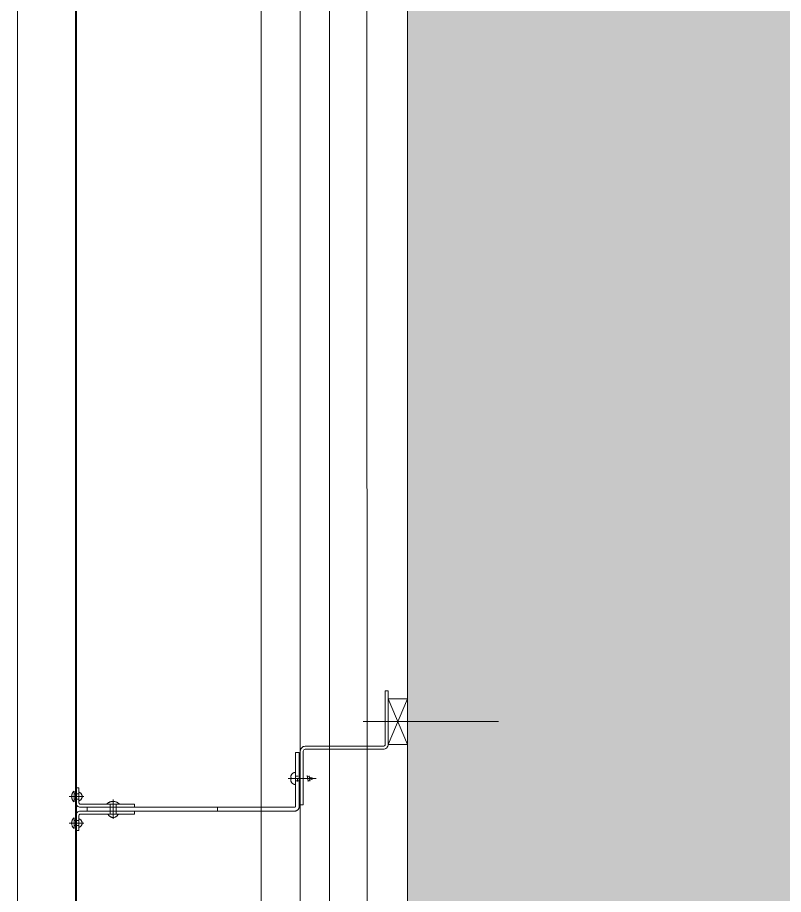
# Model space of a CAD drawing. Extents: x -1701 to 23780, y -363 to 7742.
# Drawn here: x 1122.5 to 1201, y 2691.3 to 2781.2 of the extents above; entities that cross this region are included whole.
import ezdxf

# ---------------------------------------------------------------- set-up
doc = ezdxf.new("R2010")
doc.units = 0
doc.header["$LTSCALE"] = 25
doc.header["$MEASUREMENT"] = 0
doc.layers.get('0').update_dxf_attribs({"color": 9, "lineweight": 9})
for name, color, linetype, lineweight in [('Audi$0$00', 8, 'Continuous', 9), ('Audi$0$01', 8, 'Continuous', 9), ('Audi$0$06D', 8, 'Continuous', 9), ('Audi$0$09W', 8, 'Continuous', 9), ('Audi$0$10', 8, 'Continuous', 9), ('Audi$0$33', 8, 'Audi$0$BATTING', 9)]:
    doc.layers.add(name, color=color, linetype=linetype, lineweight=lineweight)
doc.linetypes.add('Audi$0$BATTING', pattern='A,0.0001,-0.1,[134,ltypeshp.shx,S=0.1,R=0,X=-0.1,Y=0],-0.2,[134,ltypeshp.shx,S=0.1,R=180,X=0.1,Y=0],-0.1', length=0.4001)

# ---------------------------------------------------------------- blocks, each defined once
blk = doc.blocks.new('Audi$0$p- alum kaplama profil')
at = {"lineweight": 13}
blk.add_lwpolyline([(7.116, 12.591), (7.116, 26.491)], dxfattribs=at)
at = {"lineweight": 5}
blk.add_lwpolyline([(9.441, 15.16), (4.791, 15.16), (4.791, 17.159), (9.441, 17.159)], close=True, dxfattribs=at)
for points in [[(4.791, 15.16), (9.441, 17.159)], [(9.441, 15.16), (4.791, 17.159)]]:
    blk.add_lwpolyline(points, dxfattribs=at)
at = {"lineweight": 18}
blk.add_lwpolyline([(4.091, 6.157), (-1.409, 6.157), (-1.409, 6.457), (4.091, 6.457, 0.414214), (4.291, 6.657), (4.291, 14.66, -0.414214), (4.791, 15.16), (10.291, 15.16), (10.291, 14.86), (4.791, 14.86, 0.414214), (4.591, 14.66), (4.591, 6.657, -0.414214)], format="xyb", close=True, dxfattribs=at)
blk.add_lwpolyline([(-2.059, 5.556), (-2.059, -2.342), (-2.059, -15.692), (-1.659, -15.692), (-1.659, -2.342), (-1.659, 5.556), (-1.659, 5.561), (-1.658, 5.566), (-1.658, 5.571), (-1.657, 5.576), (-1.656, 5.581), (-1.654, 5.585), (-1.653, 5.59), (-1.651, 5.595), (-1.649, 5.599), (-1.647, 5.604), (-1.644, 5.608), (-1.642, 5.612), (-1.639, 5.616), (-1.636, 5.62), (-1.633, 5.624), (-1.629, 5.627), (-1.626, 5.63), (-1.622, 5.634), (-1.618, 5.637), (-1.614, 5.64), (-1.61, 5.642), (-1.606, 5.645), (-1.601, 5.647), (-1.597, 5.649), (-1.592, 5.651), (-1.588, 5.652), (-1.583, 5.653), (-1.578, 5.654), (-1.573, 5.655), (-1.569, 5.656), (-1.564, 5.656), (-1.559, 5.656), (3.941, 5.656), (3.941, 6.056), (-1.559, 6.056), (-1.583, 6.056), (-1.608, 6.054), (-1.632, 6.051), (-1.656, 6.047), (-1.68, 6.041), (-1.704, 6.035), (-1.727, 6.027), (-1.75, 6.018), (-1.772, 6.008), (-1.794, 5.997), (-1.816, 5.985), (-1.836, 5.972), (-1.857, 5.958), (-1.876, 5.943), (-1.894, 5.927), (-1.912, 5.91), (-1.929, 5.892), (-1.945, 5.874), (-1.96, 5.854), (-1.974, 5.834), (-1.988, 5.813), (-2, 5.792), (-2.011, 5.77), (-2.021, 5.748), (-2.029, 5.725), (-2.037, 5.702), (-2.044, 5.678), (-2.049, 5.654), (-2.053, 5.63), (-2.056, 5.605), (-2.058, 5.581)], close=True)
blk.add_lwpolyline([(-1.659, -2.342), (-2.059, -2.342)])
for points in [[(-2.359, -10.842), (-2.359, -16.392), (-2.359, -16.392, -0.414214), (-2.509, -16.542), (-2.509, -16.542), (-4.059, -16.542), (-4.059, -16.842), (-2.509, -16.842), (-2.509, -16.842, 0.414214), (-2.059, -16.392), (-2.059, -10.842)], [(-1.359, -10.842), (-1.659, -10.842), (-1.659, -16.392, 0.414214), (-1.209, -16.842), (-1.209, -16.842), (0.341, -16.842), (0.341, -16.542), (-1.209, -16.542), (-1.209, -16.542, -0.414214), (-1.359, -16.392), (-1.359, -16.392)]]:
    blk.add_lwpolyline(points, format="xyb", close=True)
for points in [[(1.051, 6.913, -10), (1.291, 7.556, -10)], [(1.291, 4.927, -10), (1.291, 7.795, -10)], [(1.531, 6.823, -10), (1.291, 7.556, -10)], [(1.606, 6.866, -10), (0.976, 6.956, -10)], [(1.563, 7.053, -10), (1.02, 7.13, -10)], [(0.671, 5.656, -10), (1.911, 5.656, -10)], [(0.671, 5.656, -10), (0.672, 5.637, -10), (0.673, 5.617, -10), (0.675, 5.597, -10), (0.678, 5.578, -10), (0.682, 5.558, -10), (0.686, 5.539, -10), (0.691, 5.52, -10), (0.697, 5.501, -10), (0.704, 5.483, -10), (0.712, 5.464, -10), (0.72, 5.447, -10), (0.73, 5.429, -10), (0.739, 5.412, -10), (0.75, 5.395, -10), (0.761, 5.379, -10), (0.773, 5.363, -10), (0.786, 5.348, -10), (0.799, 5.333, -10), (0.813, 5.319, -10), (0.827, 5.306, -10), (0.842, 5.293, -10), (0.857, 5.28, -10), (0.873, 5.269, -10), (0.89, 5.258, -10), (0.907, 5.247, -10), (0.924, 5.238, -10), (0.942, 5.229, -10), (0.96, 5.221, -10), (0.978, 5.214, -10), (0.997, 5.207, -10), (1.016, 5.201, -10), (1.035, 5.196, -10)], [(0.961, 5.656, -10), (0.966, 5.657, -10), (0.97, 5.657, -10), (0.974, 5.657, -10), (0.979, 5.658, -10), (0.983, 5.659, -10), (0.987, 5.66, -10), (0.992, 5.662, -10), (0.996, 5.663, -10), (1, 5.665, -10), (1.004, 5.667, -10), (1.008, 5.669, -10), (1.011, 5.672, -10), (1.015, 5.674, -10), (1.018, 5.677, -10), (1.022, 5.68, -10), (1.025, 5.683, -10), (1.028, 5.686, -10), (1.031, 5.689, -10), (1.034, 5.693, -10), (1.036, 5.696, -10), (1.038, 5.7, -10), (1.041, 5.704, -10), (1.043, 5.708, -10), (1.044, 5.712, -10), (1.046, 5.716, -10), (1.047, 5.72, -10), (1.049, 5.725, -10), (1.05, 5.729, -10), (1.05, 5.733, -10), (1.051, 5.738, -10), (1.051, 5.742, -10), (1.051, 5.746, -10)], [(1.335, 5.855, -10), (0.976, 5.876, -10)], [(1.051, 5.833, -10), (1.051, 6.013, -10)], [(1.051, 5.746, -10), (1.051, 5.833, -10)], [(1.291, 6.157, -10), (1.291, 6.257, -10)], [(1.531, 5.746, -10), (1.531, 5.923, -10)], [(1.531, 5.746, -10), (1.531, 5.742, -10), (1.532, 5.738, -10), (1.532, 5.733, -10), (1.533, 5.729, -10), (1.534, 5.725, -10), (1.535, 5.72, -10), (1.537, 5.716, -10), (1.538, 5.712, -10), (1.54, 5.708, -10), (1.542, 5.704, -10), (1.544, 5.7, -10), (1.546, 5.696, -10), (1.549, 5.693, -10), (1.552, 5.689, -10), (1.555, 5.686, -10), (1.558, 5.683, -10), (1.561, 5.68, -10), (1.564, 5.677, -10), (1.568, 5.674, -10), (1.571, 5.672, -10), (1.575, 5.669, -10), (1.579, 5.667, -10), (1.583, 5.665, -10), (1.587, 5.663, -10), (1.591, 5.662, -10), (1.595, 5.66, -10), (1.599, 5.659, -10), (1.604, 5.658, -10), (1.608, 5.657, -10), (1.612, 5.657, -10), (1.617, 5.657, -10), (1.621, 5.656, -10)], [(1.548, 5.196, -10), (1.567, 5.201, -10), (1.586, 5.207, -10), (1.604, 5.214, -10), (1.623, 5.221, -10), (1.641, 5.229, -10), (1.659, 5.238, -10), (1.676, 5.247, -10), (1.693, 5.258, -10), (1.709, 5.269, -10), (1.725, 5.28, -10), (1.741, 5.293, -10), (1.755, 5.306, -10), (1.77, 5.319, -10), (1.784, 5.333, -10), (1.797, 5.348, -10), (1.809, 5.363, -10), (1.821, 5.379, -10), (1.833, 5.395, -10), (1.843, 5.412, -10), (1.853, 5.429, -10), (1.862, 5.447, -10), (1.871, 5.464, -10), (1.878, 5.483, -10), (1.885, 5.501, -10), (1.891, 5.52, -10), (1.896, 5.539, -10), (1.901, 5.558, -10), (1.905, 5.578, -10), (1.908, 5.597, -10), (1.91, 5.617, -10), (1.911, 5.637, -10), (1.911, 5.656, -10)], [(1.035, 5.196, -10), (1.04, 5.195, -10), (1.045, 5.194, -10), (1.05, 5.193, -10), (1.056, 5.192, -10), (1.061, 5.191, -10), (1.066, 5.189, -10), (1.071, 5.188, -10), (1.077, 5.187, -10), (1.082, 5.186, -10), (1.087, 5.185, -10), (1.092, 5.184, -10), (1.098, 5.183, -10), (1.103, 5.182, -10), (1.108, 5.182, -10), (1.113, 5.181, -10), (1.119, 5.18, -10), (1.124, 5.179, -10), (1.129, 5.178, -10), (1.135, 5.178, -10), (1.14, 5.177, -10), (1.145, 5.176, -10), (1.151, 5.175, -10), (1.156, 5.175, -10), (1.161, 5.174, -10), (1.167, 5.173, -10), (1.172, 5.173, -10), (1.177, 5.172, -10), (1.182, 5.172, -10), (1.188, 5.171, -10), (1.193, 5.171, -10), (1.198, 5.17, -10), (1.204, 5.17, -10)], [(1.204, 5.17, -10), (1.204, 5.204, -10)], [(1.379, 5.204, -10), (1.204, 5.204, -10)], [(1.379, 5.17, -10), (1.379, 5.204, -10)], [(1.379, 5.17, -10), (1.384, 5.17, -10), (1.389, 5.171, -10), (1.395, 5.171, -10), (1.4, 5.172, -10), (1.405, 5.172, -10), (1.411, 5.173, -10), (1.416, 5.173, -10), (1.421, 5.174, -10), (1.427, 5.175, -10), (1.432, 5.175, -10), (1.437, 5.176, -10), (1.443, 5.177, -10), (1.448, 5.178, -10), (1.453, 5.178, -10), (1.459, 5.179, -10), (1.464, 5.18, -10), (1.469, 5.181, -10), (1.474, 5.182, -10), (1.48, 5.182, -10), (1.485, 5.183, -10), (1.49, 5.184, -10), (1.495, 5.185, -10), (1.501, 5.186, -10), (1.506, 5.187, -10), (1.511, 5.188, -10), (1.516, 5.189, -10), (1.522, 5.191, -10), (1.527, 5.192, -10), (1.532, 5.193, -10), (1.537, 5.194, -10), (1.543, 5.195, -10), (1.548, 5.196, -10)], [(-2.359, -12.517, 0), (-2.396, -12.535, 0), (-2.433, -12.555, 0), (-2.468, -12.578, 0), (-2.501, -12.603, 0), (-2.532, -12.631, 0), (-2.561, -12.661, 0), (-2.588, -12.693, 0), (-2.612, -12.727, 0), (-2.634, -12.763, 0), (-2.653, -12.8, 0), (-2.669, -12.838, 0), (-2.682, -12.878, 0), (-2.693, -12.918, 0), (-2.701, -12.959, 0), (-2.705, -13, 0), (-2.707, -13.042, 0), (-2.705, -13.084, 0), (-2.701, -13.125, 0), (-2.693, -13.166, 0), (-2.682, -13.207, 0), (-2.669, -13.246, 0), (-2.653, -13.284, 0), (-2.634, -13.321, 0), (-2.612, -13.357, 0), (-2.588, -13.391, 0), (-2.561, -13.423, 0), (-2.532, -13.453, 0), (-2.501, -13.481, 0), (-2.468, -13.506, 0), (-2.433, -13.529, 0), (-2.396, -13.549, 0), (-2.359, -13.567, 0)], [(-2.359, -13.042, 0), (-2.359, -12.517, 0)], [(-1.359, -13.042, 0), (-1.359, -12.367, 0)], [(-1.359, -13.717, 0), (-1.324, -13.684, 0), (-1.292, -13.65, 0), (-1.261, -13.614, 0), (-1.232, -13.576, 0), (-1.205, -13.537, 0), (-1.18, -13.496, 0), (-1.158, -13.454, 0), (-1.137, -13.411, 0), (-1.119, -13.367, 0), (-1.103, -13.323, 0), (-1.09, -13.277, 0), (-1.079, -13.231, 0), (-1.07, -13.184, 0), (-1.064, -13.137, 0), (-1.06, -13.09, 0), (-1.059, -13.042, 0), (-1.06, -12.995, 0), (-1.064, -12.947, 0), (-1.07, -12.9, 0), (-1.079, -12.853, 0), (-1.09, -12.807, 0), (-1.103, -12.761, 0), (-1.119, -12.717, 0), (-1.137, -12.673, 0), (-1.158, -12.63, 0), (-1.18, -12.588, 0), (-1.205, -12.547, 0), (-1.232, -12.508, 0), (-1.261, -12.471, 0), (-1.292, -12.434, 0), (-1.324, -12.4, 0), (-1.359, -12.367, 0)], [(-2.859, -13.042, 0), (-0.859, -13.042, 0)], [(-2.359, -13.042, 0), (-2.359, -12.727, 0)], [(-2.359, -12.727, 0), (-2.359, -13.042, 0)], [(-1.359, -12.727, 0), (-2.359, -12.727, 0)], [(-2.359, -13.042, 0), (-2.359, -13.357, 0)], [(-2.359, -13.042, 0), (-2.359, -13.567, 0)], [(-2.359, -13.357, 0), (-2.359, -13.042, 0)], [(-1.359, -13.357, 0), (-2.359, -13.357, 0)], [(-1.359, -13.042, 0), (-1.359, -13.717, 0)], [(-3.286, -17.542, 0), (-3.286, -16.042, 0)], [(-0.556, -17.542, 0), (-0.556, -16.042, 0)], [(-3.837, -17.042, 0), (-3.81, -17.071, 0), (-3.782, -17.098, 0), (-3.753, -17.124, 0), (-3.722, -17.148, 0), (-3.69, -17.17, 0), (-3.657, -17.191, 0), (-3.623, -17.21, 0), (-3.588, -17.227, 0), (-3.552, -17.242, 0), (-3.515, -17.255, 0), (-3.478, -17.266, 0), (-3.44, -17.276, 0), (-3.402, -17.283, 0), (-3.363, -17.288, 0), (-3.324, -17.291, 0), (-3.286, -17.292, 0), (-3.247, -17.291, 0), (-3.208, -17.288, 0), (-3.169, -17.283, 0), (-3.131, -17.276, 0), (-3.093, -17.266, 0), (-3.056, -17.255, 0), (-3.019, -17.242, 0), (-2.983, -17.227, 0), (-2.948, -17.21, 0), (-2.914, -17.191, 0), (-2.881, -17.17, 0), (-2.849, -17.148, 0), (-2.818, -17.124, 0), (-2.789, -17.098, 0), (-2.761, -17.071, 0), (-2.735, -17.042, 0)], [(-3.286, -17.042, 0), (-3.837, -17.042, 0)], [(-2.846, -16.542, 0), (-2.858, -16.507, 0), (-2.872, -16.474, 0), (-2.89, -16.442, 0), (-2.91, -16.411, 0), (-2.932, -16.382, 0), (-2.957, -16.355, 0), (-2.983, -16.33, 0), (-3.012, -16.307, 0), (-3.042, -16.286, 0), (-3.074, -16.268, 0), (-3.107, -16.252, 0), (-3.141, -16.239, 0), (-3.177, -16.229, 0), (-3.213, -16.222, 0), (-3.249, -16.218, 0), (-3.286, -16.216, 0), (-3.322, -16.218, 0), (-3.358, -16.222, 0), (-3.394, -16.229, 0), (-3.43, -16.239, 0), (-3.464, -16.252, 0), (-3.497, -16.268, 0), (-3.529, -16.286, 0), (-3.559, -16.307, 0), (-3.588, -16.33, 0), (-3.614, -16.355, 0), (-3.639, -16.382, 0), (-3.661, -16.411, 0), (-3.681, -16.442, 0), (-3.699, -16.474, 0), (-3.713, -16.507, 0), (-3.726, -16.542, 0)], [(-3.286, -16.542, 0), (-3.726, -16.542, 0)], [(-3.286, -16.542, 0), (-3.546, -16.542, 0)], [(-3.546, -16.542, 0), (-3.286, -16.542, 0)], [(-3.546, -17.042, 0), (-3.546, -16.542, 0)], [(-3.286, -16.542, 0), (-2.846, -16.542, 0)], [(-3.286, -16.542, 0), (-3.026, -16.542, 0)], [(-3.026, -16.542, 0), (-3.286, -16.542, 0)], [(-3.286, -17.042, 0), (-2.735, -17.042, 0)], [(-3.026, -17.042, 0), (-3.026, -16.542, 0)], [(-0.556, -17.042, 0), (-1.107, -17.042, 0)], [(-0.005, -17.042, 0), (-0.031, -17.071, 0), (-0.059, -17.098, 0), (-0.089, -17.124, 0), (-0.119, -17.148, 0), (-0.151, -17.17, 0), (-0.184, -17.191, 0), (-0.218, -17.21, 0), (-0.253, -17.227, 0), (-0.289, -17.242, 0), (-0.326, -17.255, 0), (-0.363, -17.266, 0), (-0.401, -17.276, 0), (-0.439, -17.283, 0), (-0.478, -17.288, 0), (-0.517, -17.291, 0), (-0.556, -17.292, 0), (-0.595, -17.291, 0), (-0.634, -17.288, 0), (-0.672, -17.283, 0), (-0.711, -17.276, 0), (-0.749, -17.266, 0), (-0.786, -17.255, 0), (-0.823, -17.242, 0), (-0.858, -17.227, 0), (-0.893, -17.21, 0), (-0.928, -17.191, 0), (-0.961, -17.17, 0), (-0.993, -17.148, 0), (-1.023, -17.124, 0), (-1.053, -17.098, 0), (-1.08, -17.071, 0), (-1.107, -17.042, 0)], [(-0.996, -16.542, 0), (-0.984, -16.507, 0), (-0.969, -16.474, 0), (-0.952, -16.442, 0), (-0.932, -16.411, 0), (-0.909, -16.382, 0), (-0.885, -16.355, 0), (-0.858, -16.33, 0), (-0.83, -16.307, 0), (-0.799, -16.286, 0), (-0.768, -16.268, 0), (-0.734, -16.252, 0), (-0.7, -16.239, 0), (-0.665, -16.229, 0), (-0.629, -16.222, 0), (-0.592, -16.218, 0), (-0.556, -16.216, 0), (-0.519, -16.218, 0), (-0.483, -16.222, 0), (-0.447, -16.229, 0), (-0.412, -16.239, 0), (-0.377, -16.252, 0), (-0.344, -16.268, 0), (-0.312, -16.286, 0), (-0.282, -16.307, 0), (-0.254, -16.33, 0), (-0.227, -16.355, 0), (-0.202, -16.382, 0), (-0.18, -16.411, 0), (-0.16, -16.442, 0), (-0.143, -16.474, 0), (-0.128, -16.507, 0), (-0.116, -16.542, 0)], [(-0.556, -16.542, 0), (-0.996, -16.542, 0)], [(-0.556, -16.542, 0), (-0.816, -16.542, 0)], [(-0.816, -16.542, 0), (-0.556, -16.542, 0)], [(-0.816, -17.042, 0), (-0.816, -16.542, 0)], [(-0.556, -16.542, 0), (-0.296, -16.542, 0)], [(-0.556, -16.542, 0), (-0.116, -16.542, 0)], [(-0.296, -16.542, 0), (-0.556, -16.542, 0)], [(-0.556, -17.042, 0), (-0.005, -17.042, 0)], [(-0.296, -17.042, 0), (-0.296, -16.542, 0)]]:
    blk.add_polyline3d(points)
blk = doc.blocks.new('Audi$0$p-zemin kat')
at = {"layer": 'Audi$0$09W'}
h = blk.add_hatch(dxfattribs=at)
h.set_pattern_fill('ANSI33', color=256, scale=25, style=0)
h.paths.add_polyline_path([(1222.5, 2515), (1757.5, 2515), (1757.5, 2430), (1962.5, 2430), (1962.5, 2390), (1717.5, 2390), (1717.5, 2475), (1212.5, 2475), (1212.5, 2390), (1162.5, 2390), (1162.5, 2515), (1162.5, 2825), (1962.5, 2825), (1962.5, 2785), (1212.5, 2785), (1212.5, 2515)])
at = {"layer": 'Audi$0$00'}
blk.add_lwpolyline([(1162.5, 2390), (1162.5, 2865), (1182.5, 2865), (1182.5, 2825)], dxfattribs=at)
at = {"layer": 'Audi$0$01'}
blk.add_lwpolyline([(1222.5, 2515), (1757.5, 2515), (1757.5, 2430), (1962.5, 2430), (1962.5, 2390), (1717.5, 2390), (1717.5, 2475), (1212.5, 2475), (1212.5, 2390), (1162.5, 2390), (1162.5, 2515), (1162.5, 2825), (1962.5, 2825), (1962.5, 2785), (1212.5, 2785), (1212.5, 2515)], close=True, dxfattribs=at)
at = {"layer": 'Audi$0$06D'}
for points in [[(1147.5, 2320), (1147.498, 2870)], [(1154.5, 2320), (1154.5, 2870)], [(1122.5, 2070), (1122.5, 2865)]]:
    blk.add_lwpolyline(points, dxfattribs=at)
at = {"layer": 'Audi$0$10'}
for points, const_width in [([(1151.5, 2320), (1151.498, 2870)], 0.1), ([(1128.5, 2070), (1128.5, 2865)], 0.2)]:
    blk.add_lwpolyline(points, dxfattribs=dict(at, const_width=const_width))
at = {"layer": 'Audi$0$33', "ltscale": 0.4}
blk.add_lwpolyline([(1158.272, 2870), (1158.498, 2321.558), (1158.498, 2321.558)], dxfattribs=at)
at = {"layer": 'Audi$0$10', "xscale": -1, "rotation": 270}
blk.add_blockref('Audi$0$p- alum kaplama profil', (1145.341, 2701.859), dxfattribs=at)
blk = doc.blocks.new('Audi')
at = {"layer": 'Audi$0$10'}
blk.add_blockref('Audi$0$p-zemin kat', (0, 0), dxfattribs=at)

msp = doc.modelspace()

# ---------------------------------------------------------------- block references
at = {"color": 6}
msp.add_blockref('Audi', (0, 0), dxfattribs=at)

doc.saveas('drawing.dxf')
